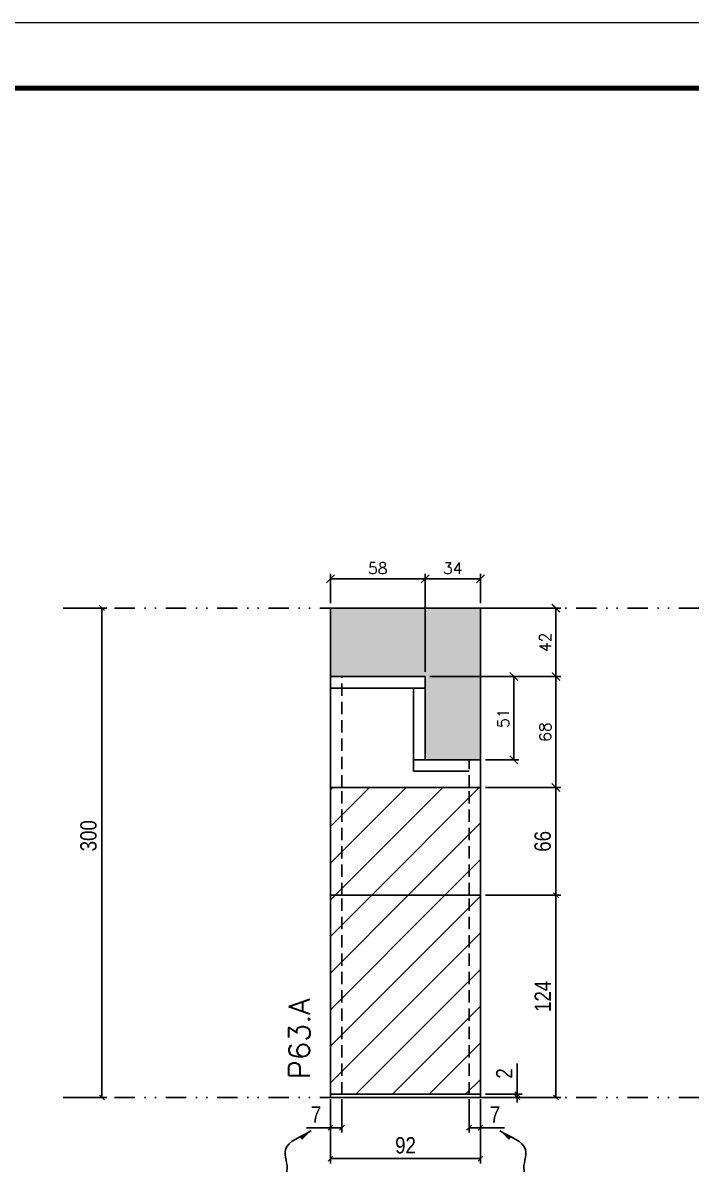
# Model space of a CAD drawing. Extents: x 2949 to 9203, y -16089 to 12527.
# Drawn here: x 8127 to 8537, y 6084 to 6784 of the extents above; entities that cross this region are included whole.
import ezdxf

# ---------------------------------------------------------------- set-up
doc = ezdxf.new("R2010")
doc.units = 0
for name, pattern in [('DASHED', [0.75, 0.5, -0.25]), ('DIVIDE2', [0.625, 0.25, -0.125, 0, -0.125, 0, -0.125]), ('HIDDEN', [0.375, 0.25, -0.125])]:
    doc.linetypes.add(name, pattern=pattern)
for name, color, linetype in [('COTA', 241, 'Continuous'), ('cotas', 4, 'Continuous'), ('Nível', 160, 'Continuous'), ('Painéis', 200, 'Continuous'), ('SARR_2.2x7', 40, 'Continuous'), ('Sarrafo de Pressão', 42, 'HIDDEN')]:
    doc.layers.add(name, color=color, linetype=linetype)
for name, color, linetype, lineweight in [('Folhas', 255, 'Continuous', 9), ('Hachura', 251, 'Continuous', 9), ('SARRAFO DE PRESSAO', 251, 'DASHED', 9), ('Texto Seção', 7, 'Continuous', 15)]:
    doc.layers.add(name, color=color, linetype=linetype, lineweight=lineweight)
doc.styles.add('COTA TECNICA', font='techl___.ttf', dxfattribs={"height": 10})
doc.styles.add('COTA TECNICA-50', font='techl___.ttf', dxfattribs={"height": 10})
doc.styles.add('REGUA-120', font='ROMANS.shx', dxfattribs={"height": 15})
doc.styles.add('ROMANS', font='romans.shx')
doc.styles.get("Standard").update_dxf_attribs({"font": 'arial.ttf'})
doc.dimstyles.new('COTA PAINEL-50', dxfattribs={"dimtxt": 10, "dimasz": 3, "dimexe": 3, "dimexo": 3, "dimgap": 3, "dimtad": 1, "dimdec": 1, "dimzin": 12, "dimdsep": 46, "dimtxsty": 'COTA TECNICA-50', "dimblk1": 'OBLIQUE', "dimblk2": 'OBLIQUE', "dimsah": 1, "dimcen": 0.9, "dimclrd": 4, "dimclre": 4, "dimclrt": 240, "dimadec": 1, "dimazin": 3, "dimtfac": 1, "dimtdec": 1, "dimtmove": 0, "dimatfit": 3, "dimfxl": 1, "dimtolj": 1, "dimtzin": 12, "dimarcsym": 0})
doc.dimstyles.new('Cota Paínel', dxfattribs={"dimtxt": 7, "dimasz": 5, "dimexe": 3, "dimexo": 3, "dimgap": 3, "dimtad": 1, "dimdec": 1, "dimzin": 12, "dimdsep": 46, "dimtxsty": 'ROMANS', "dimblk": 'ARCHTICK', "dimcen": 0, "dimclrd": 4, "dimclre": 4, "dimclrt": 1, "dimadec": 1, "dimazin": 3, "dimtfac": 1, "dimtdec": 1, "dimtmove": 0, "dimatfit": 3, "dimldrblk": 'OBLIQUE', "dimfxl": 1, "dimtolj": 1, "dimtzin": 12, "dimarcsym": 0})
doc.dimstyles.new('PAINEL', dxfattribs={"dimtxt": 10, "dimasz": 3, "dimexe": 3, "dimexo": 3, "dimgap": 3, "dimtad": 1, "dimdec": 1, "dimzin": 12, "dimdsep": 46, "dimtxsty": 'COTA TECNICA', "dimblk1": 'OBLIQUE', "dimblk2": 'OBLIQUE', "dimsah": 1, "dimcen": 0.9, "dimclrd": 4, "dimclre": 4, "dimclrt": 240, "dimadec": 1, "dimazin": 3, "dimtfac": 1, "dimtdec": 1, "dimtmove": 0, "dimatfit": 3, "dimfxl": 1, "dimtolj": 1, "dimtzin": 12, "dimarcsym": 0})
doc.dimstyles.get("Standard").update_dxf_attribs({"dimtxt": 0.18, "dimasz": 0.18, "dimexe": 0.18, "dimexo": 0.0625, "dimgap": 0.09, "dimtad": 0, "dimtih": 1, "dimtoh": 1, "dimdec": 4, "dimzin": 0, "dimdsep": 46, "dimtxsty": 'Standard', "dimcen": 0.09, "dimadec": 0, "dimazin": 0, "dimtfac": 1, "dimtdec": 4, "dimtofl": 0, "dimtmove": 0, "dimatfit": 3, "dimfxl": 1, "dimtolj": 1, "dimtzin": 0, "dimarcsym": 0})
pattern_1 = [(45, (-126071.967, -22713.47), (-11.2253202, 11.2253202), [])]

# ---------------------------------------------------------------- blocks, each defined once
blk = doc.blocks.new('9999999999')
at = {"layer": 'Folhas'}
blk.add_lwpolyline([(98138.98, 34190.21), (99623.98, 34190.21), (99623.98, 35240.21), (98138.98, 35240.21)], close=True, dxfattribs=at)
at = {"layer": 'Folhas', "color": 30, "const_width": 3}
blk.add_lwpolyline([(98213.98, 34230.21), (99583.98, 34230.21), (99583.98, 35200.21), (98213.98, 35200.21)], close=True, dxfattribs=at)
blk = doc.blocks.new('_Oblique')
at = {"color": 0, "linetype": 'ByBlock', "lineweight": -2}
blk.add_line((-0.5, -0.5), (0.5, 0.5), dxfattribs=at)
blk = doc.blocks.new('*D770')
at = {"layer": 'cotas', "color": 4, "linetype": 'ByBlock', "lineweight": -2, "transparency": 16777216}
for p, q in [((8155.19, 6425.14), (8178.91, 6425.14)), ((8175.91, 6425.14), (8175.91, 6125.14)), ((8155.19, 6125.14), (8178.91, 6125.14))]:
    blk.add_line(p, q, dxfattribs=at)
at = {"layer": 'Defpoints', "color": 0, "linetype": 'ByBlock', "transparency": 16777216}
for p in [(8152.19, 6425.14), (8152.19, 6125.14), (8175.91, 6125.14)]:
    blk.add_point(p, dxfattribs=at)
at = {"layer": 'cotas', "color": 4, "linetype": 'ByBlock', "lineweight": -2, "transparency": 16777216, "xscale": 3, "yscale": 3, "zscale": 3}
for p, rotation in [((8175.91, 6425.14), 90), ((8175.91, 6125.14), 270)]:
    blk.add_blockref('_Oblique', p, dxfattribs=dict(at, rotation=rotation))
at = {"layer": 'cotas', "color": 240, "linetype": 'ByBlock', "transparency": 16777216, "insert": (8167.69, 6285.58), "char_height": 10, "attachment_point": 5, "rotation": 90, "style": 'COTA TECNICA'}
blk.add_mtext('\\A1;300', dxfattribs=at)
blk = doc.blocks.new('*D781')
at = {"layer": 'COTA', "color": 4, "lineweight": -2, "transparency": 16777216}
for p, q in [((8316.04, 6124.14), (8316.04, 6084.69)), ((8408.04, 6124.14), (8408.04, 6084.69)), ((8316.04, 6087.69), (8408.04, 6087.69))]:
    blk.add_line(p, q, dxfattribs=at)
at = {"layer": 'Defpoints', "color": 0, "transparency": 16777216}
for p in [(8316.04, 6127.14), (8408.04, 6127.14), (8408.04, 6087.69)]:
    blk.add_point(p, dxfattribs=at)
at = {"layer": 'COTA', "color": 4, "lineweight": -2, "transparency": 16777216, "xscale": 3, "yscale": 3, "zscale": 3, "rotation": 180}
blk.add_blockref('_Oblique', (8316.04, 6087.69), dxfattribs=at)
at = {"layer": 'COTA', "color": 4, "lineweight": -2, "transparency": 16777216, "xscale": 3, "yscale": 3, "zscale": 3}
blk.add_blockref('_Oblique', (8408.04, 6087.69), dxfattribs=at)
at = {"layer": 'COTA', "color": 240, "transparency": 16777216, "insert": (8362.04, 6095.78), "char_height": 10, "attachment_point": 5, "style": 'COTA TECNICA'}
blk.add_mtext('\\A1;92', dxfattribs=at)
blk = doc.blocks.new('*D782')
at = {"layer": 'COTA', "color": 4, "lineweight": -2, "transparency": 16777216}
for p, q in [((8316.04, 6122.14), (8316.04, 6103.63)), ((8323.04, 6124.14), (8323.04, 6103.63)), ((8316.04, 6106.63), (8301.31, 6106.63)), ((8323.04, 6106.63), (8316.04, 6106.63))]:
    blk.add_line(p, q, dxfattribs=at)
at = {"layer": 'Defpoints', "color": 0, "transparency": 16777216}
for p in [(8316.04, 6125.14), (8323.04, 6127.14), (8316.04, 6106.63)]:
    blk.add_point(p, dxfattribs=at)
at = {"layer": 'COTA', "color": 4, "lineweight": -2, "transparency": 16777216, "xscale": 3, "yscale": 3, "zscale": 3, "rotation": 180}
blk.add_blockref('_Oblique', (8316.04, 6106.63), dxfattribs=at)
at = {"layer": 'COTA', "color": 4, "lineweight": -2, "transparency": 16777216, "xscale": 3, "yscale": 3, "zscale": 3}
blk.add_blockref('_Oblique', (8323.04, 6106.63), dxfattribs=at)
at = {"layer": 'COTA', "color": 240, "transparency": 16777216, "insert": (8307.18, 6114.71), "char_height": 10, "attachment_point": 5, "style": 'COTA TECNICA-50'}
blk.add_mtext('\\A1;7', dxfattribs=at)
blk = doc.blocks.new('*D783')
at = {"layer": 'COTA', "color": 4, "lineweight": -2, "transparency": 16777216}
for p, q in [((8401.04, 6124.14), (8401.04, 6103.63)), ((8408.04, 6122.14), (8408.04, 6103.63)), ((8401.04, 6106.63), (8408.04, 6106.63)), ((8408.04, 6106.63), (8422.77, 6106.63))]:
    blk.add_line(p, q, dxfattribs=at)
at = {"layer": 'Defpoints', "color": 0, "transparency": 16777216}
for p in [(8401.04, 6127.14), (8408.04, 6125.14), (8408.04, 6106.63)]:
    blk.add_point(p, dxfattribs=at)
at = {"layer": 'COTA', "color": 4, "lineweight": -2, "transparency": 16777216, "xscale": 3, "yscale": 3, "zscale": 3, "rotation": 180}
blk.add_blockref('_Oblique', (8401.04, 6106.63), dxfattribs=at)
at = {"layer": 'COTA', "color": 4, "lineweight": -2, "transparency": 16777216, "xscale": 3, "yscale": 3, "zscale": 3}
blk.add_blockref('_Oblique', (8408.04, 6106.63), dxfattribs=at)
at = {"layer": 'COTA', "color": 240, "transparency": 16777216, "insert": (8416.91, 6114.71), "char_height": 10, "attachment_point": 5, "style": 'COTA TECNICA-50'}
blk.add_mtext('\\A1;7', dxfattribs=at)
blk = doc.blocks.new('*D784')
at = {"layer": 'COTA', "color": 4, "lineweight": -2, "transparency": 16777216}
for p, q in [((8411.04, 6249.14), (8457.28, 6249.14)), ((8454.28, 6125.14), (8454.28, 6249.14)), ((8411.04, 6125.14), (8457.28, 6125.14))]:
    blk.add_line(p, q, dxfattribs=at)
at = {"layer": 'Defpoints', "color": 0, "transparency": 16777216}
for p in [(8408.04, 6249.14), (8454.28, 6249.14), (8408.04, 6125.14)]:
    blk.add_point(p, dxfattribs=at)
at = {"layer": 'COTA', "color": 4, "lineweight": -2, "transparency": 16777216, "xscale": 3, "yscale": 3, "zscale": 3}
for p, rotation in [((8454.28, 6249.14), 90), ((8454.28, 6125.14), 270)]:
    blk.add_blockref('_Oblique', p, dxfattribs=dict(at, rotation=rotation))
at = {"layer": 'COTA', "color": 240, "transparency": 16777216, "insert": (8446.21, 6187.14), "char_height": 10, "attachment_point": 5, "rotation": 90, "style": 'COTA TECNICA-50'}
blk.add_mtext('\\A1;124', dxfattribs=at)
blk = doc.blocks.new('*D785')
at = {"layer": 'COTA', "color": 4, "lineweight": -2, "transparency": 16777216}
for p, q in [((8430.57, 6127.14), (8430.57, 6145.94)), ((8411.04, 6127.14), (8433.57, 6127.14)), ((8411.04, 6125.14), (8433.57, 6125.14)), ((8430.57, 6125.14), (8430.57, 6127.14)), ((8430.57, 6125.14), (8430.57, 6122.14))]:
    blk.add_line(p, q, dxfattribs=at)
at = {"layer": 'Defpoints', "color": 0, "transparency": 16777216}
for p in [(8408.04, 6127.14), (8408.04, 6125.14), (8430.57, 6125.14)]:
    blk.add_point(p, dxfattribs=at)
at = {"layer": 'COTA', "color": 4, "lineweight": -2, "transparency": 16777216, "xscale": 3, "yscale": 3, "zscale": 3}
for p, rotation in [((8430.57, 6127.14), 270), ((8430.57, 6125.14), 90)]:
    blk.add_blockref('_Oblique', p, dxfattribs=dict(at, rotation=rotation))
at = {"layer": 'COTA', "color": 240, "transparency": 16777216, "insert": (8422.57, 6139.89), "char_height": 10, "attachment_point": 5, "rotation": 90, "style": 'COTA TECNICA-50'}
blk.add_mtext('\\A1;2', dxfattribs=at)
blk = doc.blocks.new('*D786')
at = {"layer": 'COTA', "color": 4, "linetype": 'ByBlock', "lineweight": -2, "transparency": 16777216}
for p, q in [((8411.04, 6315.14), (8457.28, 6315.14)), ((8454.28, 6315.14), (8454.28, 6249.14)), ((8411.04, 6249.14), (8457.28, 6249.14))]:
    blk.add_line(p, q, dxfattribs=at)
at = {"layer": 'Defpoints', "color": 0, "linetype": 'ByBlock', "transparency": 16777216}
for p in [(8408.04, 6315.14), (8408.04, 6249.14), (8454.28, 6249.14)]:
    blk.add_point(p, dxfattribs=at)
at = {"layer": 'COTA', "color": 4, "linetype": 'ByBlock', "lineweight": -2, "transparency": 16777216, "xscale": 3, "yscale": 3, "zscale": 3}
for p, rotation in [((8454.28, 6315.14), 90), ((8454.28, 6249.14), 270)]:
    blk.add_blockref('_Oblique', p, dxfattribs=dict(at, rotation=rotation))
at = {"layer": 'COTA', "color": 240, "linetype": 'ByBlock', "transparency": 16777216, "insert": (8446.18, 6282.14), "char_height": 10, "attachment_point": 5, "rotation": 90, "style": 'COTA TECNICA'}
blk.add_mtext('\\A1;66', dxfattribs=at)
blk = doc.blocks.new('_ArchTick')
at = {"color": 0, "linetype": 'ByBlock', "const_width": 0.15}
blk.add_lwpolyline([(-0.5, -0.5), (0.5, 0.5)], dxfattribs=at)
blk = doc.blocks.new('*D3137')
at = {"layer": 'COTA', "color": 4, "lineweight": -2, "transparency": 16777216}
for p, q in [((8377.04, 6383.14), (8457.28, 6383.14)), ((8454.28, 6315.14), (8454.28, 6383.14)), ((8411.04, 6315.14), (8457.28, 6315.14))]:
    blk.add_line(p, q, dxfattribs=at)
at = {"layer": 'Defpoints', "color": 0, "transparency": 16777216}
for p in [(8374.04, 6383.14), (8454.28, 6383.14), (8408.04, 6315.14)]:
    blk.add_point(p, dxfattribs=at)
at = {"layer": 'COTA', "color": 4, "lineweight": -2, "transparency": 16777216, "xscale": 5, "yscale": 5, "zscale": 5}
for p, rotation in [((8454.28, 6383.14), 90), ((8454.28, 6315.14), 270)]:
    blk.add_blockref('_ArchTick', p, dxfattribs=dict(at, rotation=rotation))
at = {"layer": 'COTA', "color": 1, "transparency": 16777216, "insert": (8447.78, 6349.14), "char_height": 7, "attachment_point": 5, "rotation": 90, "style": 'ROMANS'}
blk.add_mtext('\\A1;68', dxfattribs=at)
blk = doc.blocks.new('*D3134')
at = {"layer": 'COTA', "color": 4, "lineweight": -2, "transparency": 16777216}
for p, q in [((8374.04, 6386.14), (8374.04, 6446.03)), ((8408.04, 6428.14), (8408.04, 6446.03)), ((8408.04, 6443.03), (8374.04, 6443.03))]:
    blk.add_line(p, q, dxfattribs=at)
at = {"layer": 'Defpoints', "color": 0, "transparency": 16777216}
for p in [(8374.04, 6443.03), (8408.04, 6425.14), (8374.04, 6383.14)]:
    blk.add_point(p, dxfattribs=at)
at = {"layer": 'COTA', "color": 4, "lineweight": -2, "transparency": 16777216, "xscale": 5, "yscale": 5, "zscale": 5, "rotation": 180}
blk.add_blockref('_ArchTick', (8374.04, 6443.03), dxfattribs=at)
at = {"layer": 'COTA', "color": 4, "lineweight": -2, "transparency": 16777216, "xscale": 5, "yscale": 5, "zscale": 5}
blk.add_blockref('_ArchTick', (8408.04, 6443.03), dxfattribs=at)
at = {"layer": 'COTA', "color": 1, "transparency": 16777216, "insert": (8391.04, 6449.53), "char_height": 7, "attachment_point": 5, "style": 'ROMANS'}
blk.add_mtext('\\A1;34', dxfattribs=at)
blk = doc.blocks.new('*D3135')
at = {"layer": 'COTA', "color": 4, "lineweight": -2, "transparency": 16777216}
for p, q in [((8316.04, 6428.14), (8316.04, 6446.03)), ((8374.04, 6386.14), (8374.04, 6446.03)), ((8374.04, 6443.03), (8316.04, 6443.03))]:
    blk.add_line(p, q, dxfattribs=at)
at = {"layer": 'Defpoints', "color": 0, "transparency": 16777216}
for p in [(8316.04, 6443.03), (8316.04, 6425.14), (8374.04, 6383.14)]:
    blk.add_point(p, dxfattribs=at)
at = {"layer": 'COTA', "color": 4, "lineweight": -2, "transparency": 16777216, "xscale": 5, "yscale": 5, "zscale": 5, "rotation": 180}
blk.add_blockref('_ArchTick', (8316.04, 6443.03), dxfattribs=at)
at = {"layer": 'COTA', "color": 4, "lineweight": -2, "transparency": 16777216, "xscale": 5, "yscale": 5, "zscale": 5}
blk.add_blockref('_ArchTick', (8374.04, 6443.03), dxfattribs=at)
at = {"layer": 'COTA', "color": 1, "transparency": 16777216, "insert": (8345.04, 6449.53), "char_height": 7, "attachment_point": 5, "style": 'ROMANS'}
blk.add_mtext('\\A1;58', dxfattribs=at)
blk = doc.blocks.new('*D3136')
at = {"layer": 'COTA', "color": 4, "lineweight": -2, "transparency": 16777216}
for p, q in [((8411.04, 6425.14), (8457.28, 6425.14)), ((8454.28, 6383.14), (8454.28, 6425.14)), ((8411.04, 6383.14), (8457.28, 6383.14))]:
    blk.add_line(p, q, dxfattribs=at)
at = {"layer": 'Defpoints', "color": 0, "transparency": 16777216}
for p in [(8408.04, 6425.14), (8454.28, 6425.14), (8408.04, 6383.14)]:
    blk.add_point(p, dxfattribs=at)
at = {"layer": 'COTA', "color": 4, "lineweight": -2, "transparency": 16777216, "xscale": 5, "yscale": 5, "zscale": 5}
for p, rotation in [((8454.28, 6425.14), 90), ((8454.28, 6383.14), 270)]:
    blk.add_blockref('_ArchTick', p, dxfattribs=dict(at, rotation=rotation))
at = {"layer": 'COTA', "color": 1, "transparency": 16777216, "insert": (8447.78, 6404.14), "char_height": 7, "attachment_point": 5, "rotation": 90, "style": 'ROMANS'}
blk.add_mtext('\\A1;42', dxfattribs=at)
blk = doc.blocks.new('*D3138')
at = {"layer": 'COTA', "color": 4, "lineweight": -2, "transparency": 16777216}
for p, q in [((8377.04, 6383.14), (8431.49, 6383.14)), ((8428.49, 6383.14), (8428.49, 6332.14)), ((8411.04, 6332.14), (8431.49, 6332.14))]:
    blk.add_line(p, q, dxfattribs=at)
at = {"layer": 'Defpoints', "color": 0, "transparency": 16777216}
for p in [(8374.04, 6383.14), (8408.04, 6332.14), (8428.49, 6332.14)]:
    blk.add_point(p, dxfattribs=at)
at = {"layer": 'COTA', "color": 4, "lineweight": -2, "transparency": 16777216, "xscale": 5, "yscale": 5, "zscale": 5}
for p, rotation in [((8428.49, 6383.14), 90), ((8428.49, 6332.14), 270)]:
    blk.add_blockref('_ArchTick', p, dxfattribs=dict(at, rotation=rotation))
at = {"layer": 'COTA', "color": 1, "transparency": 16777216, "insert": (8421.99, 6357.64), "char_height": 7, "attachment_point": 5, "rotation": 90, "style": 'ROMANS'}
blk.add_mtext('\\A1;51', dxfattribs=at)

msp = doc.modelspace()

# ---------------------------------------------------------------- hatches: boundary and pattern name
at = {"layer": 'COTA', "linetype": 'ByBlock'}
h = msp.add_hatch(dxfattribs=at)
h.set_pattern_fill('AR-CONC', color=256, scale=0.03)
h.set_pattern_definition([(50, (-261.4808, -74), (5.46554, -0.4781726), [0.5715, -6.2865]), (355, (-261.481, -74), (-1.0573026, 5.7317054), [0.4572, -5.0292175]), (100.451445, (-261.0253, -74.04), (4.4082374, 5.2535326), [0.4857003, -5.3427073]), (46.1842, (-261.481, -72.476), (8.1323712, -1.26127), [0.85725, -9.42975]), (96.63556, (-260.803, -72.581), (7.122124, 7.422784), [0.728551, -8.014068]), (351.18415, (-261.481, -72.476), (7.122124, 7.422784), [0.685799, -7.543792]), (21, (-260.7188, -72.857), (4.5484317, -3.067956), [0.5715, -6.2865]), (326, (-260.719, -72.857), (1.8540609, 5.525639), [0.4572, -5.0292]), (71.451445, (-260.3397, -73.1127), (6.4024926, 2.457683), [0.4857003, -5.342698]), (37.5, (-261.4808, -74), (0.0926581, 2.53665117), [0, -4.96824, 0, -5.1054, 0, -5.04825]), (7.5, (-261.4808, -74), (2.0045899, 3.00541724), [0, -2.91084, 0, -4.85394, 0, -1.92405]), (327.5, (-263.18, -74), (4.06771786, -0.17186232), [0, -1.905, 0, -5.9436, 0, -7.8867]), (317.5, (-263.942, -74), (4.4438754, 0.7627947), [0, -2.4765, 0, -3.94716, 0, -5.6007])])
h.paths.add_polyline_path([(8374.04, 6383.14), (8316.04, 6383.14), (8316.04, 6425.14), (8408.04, 6425.14), (8408.04, 6332.14), (8374.04, 6332.14)])
at = {"layer": 'Hachura', "linetype": 'ByBlock'}
h = msp.add_hatch(dxfattribs=at)
h.set_pattern_fill('ANSI31', color=256, scale=5)
h.set_pattern_definition(pattern_1)
h.paths.add_polyline_path([(8408.04, 6315.14), (8316.04, 6315.14), (8316.04, 6249.14), (8408.04, 6249.14)])
h = msp.add_hatch(dxfattribs=at)
h.set_pattern_fill('ANSI31', color=256, scale=5)
h.set_pattern_definition(pattern_1)
h.paths.add_polyline_path([(8408.04, 6249.14), (8316.04, 6249.14), (8316.04, 6127.14), (8408.04, 6127.14)])

# ---------------------------------------------------------------- linework, layer by layer
at = {"layer": 'COTA', "linetype": 'ByBlock'}
for p, q in [((8408.04, 6425.14), (8316.04, 6425.14)), ((8316.04, 6383.14), (8316.04, 6425.14)), ((8408.04, 6332.14), (8408.04, 6425.14))]:
    msp.add_line(p, q, dxfattribs=at)
at = {"layer": 'Nível', "color": 4, "linetype": 'DIVIDE2', "ltscale": 50}
for p, q in [((8152.19, 6425.14), (9162.53, 6425.14)), ((8152.19, 6125.14), (9162.53, 6125.14))]:
    msp.add_line(p, q, dxfattribs=at)
at = {"layer": 'Painéis'}
for p, q in [((8316.04, 6315.14), (8316.04, 6383.14)), ((8374.04, 6383.14), (8316.04, 6383.14)), ((8374.04, 6332.14), (8374.04, 6383.14)), ((8408.04, 6332.14), (8374.04, 6332.14)), ((8408.04, 6315.14), (8408.04, 6332.14))]:
    msp.add_line(p, q, dxfattribs=at)
for points in [[(8316.04, 6249.14), (8408.04, 6249.14), (8408.04, 6315.14), (8316.04, 6315.14)], [(8316.04, 6127.14), (8408.04, 6127.14), (8408.04, 6249.14), (8316.04, 6249.14)], [(8316.04, 6127.14), (8408.04, 6127.14), (8408.04, 6125.14), (8316.04, 6125.14)]]:
    msp.add_lwpolyline(points, close=True, dxfattribs=at)
at = {"layer": 'SARR_2.2x7'}
for p, q in [((8374.04, 6376.14), (8316.04, 6376.14)), ((8367.04, 6332.14), (8367.04, 6376.14)), ((8374.04, 6332.14), (8367.04, 6332.14)), ((8367.04, 6325.14), (8367.04, 6332.14)), ((8401.04, 6325.14), (8367.04, 6325.14))]:
    msp.add_line(p, q, dxfattribs=at)
at = {"layer": 'Sarrafo de Pressão', "ltscale": 30}
for p, q in [((8323.04, 6315.14), (8323.04, 6383.14)), ((8401.04, 6315.14), (8401.04, 6332.14)), ((8323.04, 6249.14), (8323.04, 6315.14)), ((8401.04, 6249.14), (8401.04, 6315.14)), ((8323.04, 6127.14), (8323.04, 6249.14)), ((8401.04, 6127.14), (8401.04, 6249.14))]:
    msp.add_line(p, q, dxfattribs=at)

# ---------------------------------------------------------------- block references
at = {"layer": 'SARRAFO DE PRESSAO', "color": 6, "linetype": 'ByBlock'}
msp.add_blockref('9999999999', (-90421.44, -28456.35), dxfattribs=at)

# ---------------------------------------------------------------- texts
at = {"layer": 'Texto Seção', "insert": (8303.42, 6136.39), "char_height": 13, "width": 285.3299, "attachment_point": 7, "rotation": 90, "style": 'REGUA-120'}
msp.add_mtext('P63.A', dxfattribs=at)

# ---------------------------------------------------------------- dimensions: what is measured, and where the dimension line sits
at = {"layer": 'COTA'}
for base, p1, p2, angle, dimstyle, picture, middle in [((8316.04, 6443.03), (8374.04, 6383.14), (8316.04, 6425.14), 180, 'Cota Paínel', '*D3135', (8345.04, 6449.53)), ((8374.04, 6443.03), (8408.04, 6425.14), (8374.04, 6383.14), 180, 'Cota Paínel', '*D3134', (8391.04, 6449.53)), ((8454.28, 6383.14), (8408.04, 6315.14), (8374.04, 6383.14), 90, 'Cota Paínel', '*D3137', (8447.78, 6349.14)), ((8428.49, 6332.14), (8374.04, 6383.14), (8408.04, 6332.14), 90, 'Cota Paínel', '*D3138', (8421.99, 6357.64)), ((8454.28, 6249.14), (8408.04, 6125.14), (8408.04, 6249.14), 90, 'COTA PAINEL-50', '*D784', (8446.21, 6187.14)), ((8316.04, 6106.63), (8323.04, 6127.14), (8316.04, 6125.14), 180, 'COTA PAINEL-50', '*D782', (8307.18, 6114.71))]:
    dim = msp.add_linear_dim(base=base, p1=p1, p2=p2, angle=angle, dimstyle=dimstyle, dxfattribs=at)
    dim.commit()
    dim.dimension.update_dxf_attribs({"geometry": picture, "text_midpoint": middle})
for base, p1, p2, dimstyle, picture, middle in [((8454.28, 6425.14), (8408.04, 6383.14), (8408.04, 6425.14), 'Cota Paínel', '*D3136', (8454.28, 6404.14)), ((8430.57, 6125.14), (8408.04, 6127.14), (8408.04, 6125.14), 'COTA PAINEL-50', '*D785', (8430.57, 6139.89))]:
    dim = msp.add_linear_dim(base=base, p1=p1, p2=p2, angle=90, dimstyle=dimstyle, dxfattribs=at)
    dim.commit()
    dim.dimension.update_dxf_attribs({"geometry": picture, "text_midpoint": middle, "dimtype": 160})
at = {"layer": 'COTA', "linetype": 'ByBlock'}
dim = msp.add_linear_dim(base=(8454.28, 6249.14), p1=(8408.04, 6315.14), p2=(8408.04, 6249.14), angle=90, dimstyle='PAINEL', dxfattribs=at)
dim.commit()
dim.dimension.update_dxf_attribs({"geometry": '*D786', "text_midpoint": (8446.18, 6282.14)})
at = {"layer": 'COTA'}
dim = msp.add_linear_dim(base=(8408.04, 6087.69), p1=(8316.04, 6127.14), p2=(8408.04, 6127.14), dimstyle='PAINEL', override={"dimarcsym": 2}, dxfattribs=at)
dim.commit()
dim.dimension.update_dxf_attribs({"geometry": '*D781', "text_midpoint": (8362.04, 6095.78)})
dim = msp.add_linear_dim(base=(8408.04, 6106.63), p1=(8401.04, 6127.14), p2=(8408.04, 6125.14), dimstyle='COTA PAINEL-50', dxfattribs=at)
dim.commit()
dim.dimension.update_dxf_attribs({"geometry": '*D783', "text_midpoint": (8416.91, 6114.71)})
at = {"layer": 'cotas', "linetype": 'ByBlock'}
dim = msp.add_linear_dim(base=(8175.91, 6125.14), p1=(8152.19, 6425.14), p2=(8152.19, 6125.14), angle=90, dimstyle='PAINEL', dxfattribs=at)
dim.commit()
dim.dimension.update_dxf_attribs({"geometry": '*D770', "text_midpoint": (8175.91, 6285.58), "dimtype": 160})

# ---------------------------------------------------------------- leaders
at = {"layer": 'COTA', "path_type": 1}
for points in [[(8304.21, 6104.96), (8288.43, 6093.13), (8289.35, 6080.12), (8283.8, 6070.34)], [(8419.87, 6104.96), (8435.66, 6093.13), (8434.73, 6080.12), (8440.28, 6070.34)]]:
    msp.add_leader(points, dimstyle='Standard', override={"dimasz": 8}, dxfattribs=at)

doc.saveas('drawing.dxf')
